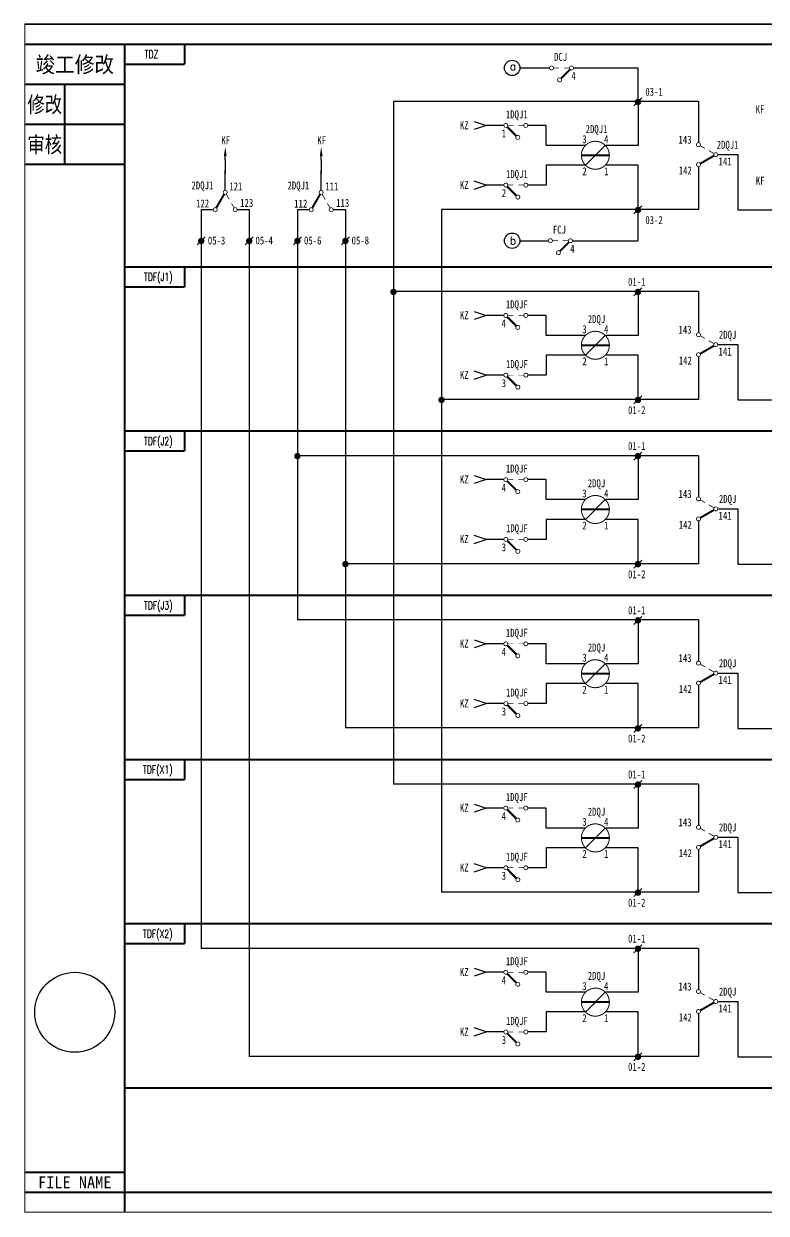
# Model space of a CAD drawing. Header units: millimetres. Extents: x -599 to 454, y -269 to 28.
# Drawn here: x -599.2 to -413.6, y -269.3 to 28 of the extents above; entities that cross this region are included whole.
import ezdxf
from ezdxf.enums import TextEntityAlignment as Align

# ---------------------------------------------------------------- set-up
doc = ezdxf.new("R2010")
doc.units = ezdxf.units.MM
doc.linetypes.add('DASHED', pattern=[0.75, 0.5, -0.25])
doc.layers.add('TIE', color=7, linetype='Continuous')
doc.styles.add('CHINESE', font='SimSun.ttf', dxfattribs={"width": 0.9})
doc.styles.add('HZ', font='txt.shx', dxfattribs={"width": 0.7, "bigfont": 'hztxt.shx'})
doc.styles.add('SHZTXT', font='txt.shx', dxfattribs={"height": 2.5159, "bigfont": 'HZTXT.shx'})

# ---------------------------------------------------------------- blocks, each defined once
blk = doc.blocks.new('W54')
for p, q in [((0, 0), (3, 1)), ((3, -1), (0, 0))]:
    blk.add_line(p, q)
blk = doc.blocks.new('W55')
at = {"rotation": 180}
blk.add_blockref('W54', (0, 0), dxfattribs=at)
blk = doc.blocks.new('144')
at = {"const_width": 0.2}
for points in [[(1, 0, -1), (0, 0, -1)], [(6, 0, -1), (5, 0, -1)], [(4, -3, -1), (3, -3, -1)]]:
    blk.add_lwpolyline(points, format="xyb", close=True, dxfattribs=at)
for points, const_width in [([(2.4, 0), (1, 0)], 0.15), ([(5, 0), (3.6, 0)], 0.15), ([(0.85, -0.35), (3.15, -2.65)], 0.5)]:
    blk.add_lwpolyline(points, dxfattribs=dict(const_width=const_width))
blk.add_lwpolyline([(5.5, -1.3, 0, 0, 0), (5.5, -2.3, 0.8, 0, 0), (5.5, -4.5, 0, 0, 0)], format="xyseb")
at = {"width": 0.8}
for tag, p in [('RELAY', (3, 2.2)), ('0', (0, -2))]:
    blk.add_attdef(tag, text='', height=2, dxfattribs=at).set_placement(p, align=Align.MIDDLE)
blk = doc.blocks.new('W21')
blk.add_line((-1, -1), (1, 1))
at = {"const_width": 0.8}
blk.add_lwpolyline([(-0.4, 0, 1), (0.4, 0, 1)], format="xyb", close=True, dxfattribs=at)
blk = doc.blocks.new('W52')
blk.add_lwpolyline([(0, -3.3, 0, 0.7, 0), (0, -1, 0.7, 0.7, 0)], format="xyseb")
blk.add_lwpolyline([(0, 0), (0, -1)])

msp = doc.modelspace()

# ---------------------------------------------------------------- linework, layer by layer
at = {"color": 0}
for p, q in [((-598.97, 27.93), (223.48, 27.93)), ((-598.97, 27.93), (223.48, 27.93)), ((223.48, 27.93), (-598.97, 27.93)), ((-430.52, 8.6), (-506.78, 8.6)), ((-506.78, 8.6), (-506.78, -162.06)), ((-458.78, -7.31), (-453.83, -2.36)), ((-548.84, -6.01), (-548.84, -9.45)), ((-548.84, -8.59), (-548.84, -9.45)), ((-524.85, -6.03), (-524.85, -9.47)), ((-524.85, -8.62), (-524.85, -9.47)), ((-430.52, -18.4), (-494.76, -18.4)), ((-494.76, -18.4), (-494.76, -189.06)), ((-430.52, -38.91), (-506.78, -38.91)), ((-458.78, -54.82), (-453.83, -49.87)), ((-430.52, -65.91), (-494.76, -65.91)), ((-430.52, -79.96), (-530.81, -79.96)), ((-458.78, -95.87), (-453.83, -90.92)), ((-430.52, -106.96), (-518.8, -106.96)), ((-430.52, -121.01), (-530.81, -121.01)), ((-458.78, -136.92), (-453.83, -131.97)), ((-430.52, -148.01), (-518.8, -148.01)), ((-430.52, -162.06), (-506.78, -162.06)), ((-458.78, -177.97), (-453.83, -173.02)), ((-430.52, -189.06), (-494.76, -189.06)), ((-430.52, -203.11), (-554.85, -203.11)), ((-458.78, -219.02), (-453.83, -214.07)), ((-430.52, -230.11), (-542.83, -230.11))]:
    msp.add_line(p, q, dxfattribs=at)
at = {"color": 0, "linetype": 'Continuous'}
for p, q in [((-475.18, 17), (-467.72, 17)), ((-475.18, 17), (-468.43, 17)), ((-461.76, 17), (-445.65, 17)), ((-445.65, 17), (-445.65, 8.9)), ((-445.59, 8.63), (-445.59, -2.37)), ((-430.52, 8.6), (-430.52, -1.58)), ((-479.24, 2.63), (-483.59, 2.63)), ((-468.59, 2.63), (-473.2, 2.63)), ((-468.59, -2.37), (-468.59, 2.63)), ((-458.66, -2.37), (-468.59, -2.37)), ((-445.59, -2.37), (-453.71, -2.37)), ((-425.69, -4.67), (-420.69, -4.67)), ((-420.69, -4.67), (-420.69, -18.5)), ((-548.84, -13.59), (-548.84, -8.59)), ((-524.85, -13.62), (-524.85, -8.62)), ((-458.66, -7.3), (-468.59, -7.3)), ((-468.59, -7.3), (-468.59, -12.3)), ((-445.59, -7.3), (-453.71, -7.3)), ((-445.59, -18.3), (-445.59, -7.3)), ((-430.52, -7.7), (-430.52, -18.4)), ((-479.16, -12.3), (-483.59, -12.3)), ((-468.59, -12.3), (-473.28, -12.3)), ((-554.85, -18.43), (-551.93, -18.43)), ((-554.85, -18.43), (-554.85, -203.11)), ((-545.81, -18.43), (-542.83, -18.43)), ((-542.83, -18.43), (-542.83, -230.11)), ((-530.81, -18.43), (-530.81, -121.01)), ((-530.81, -18.43), (-527.9, -18.43)), ((-521.78, -18.43), (-518.8, -18.43)), ((-518.8, -18.43), (-518.8, -148.01)), ((-506.78, -18.43), (-506.78, -121.01)), ((-445.65, -18.1), (-445.65, -26.19)), ((-420.69, -18.5), (-360.54, -18.5)), ((-475.18, -26.2), (-468.01, -26.2)), ((-462.05, -26.2), (-445.69, -26.2)), ((-445.59, -38.88), (-445.59, -49.88)), ((-430.52, -38.91), (-430.52, -49.08)), ((-479.24, -44.88), (-483.59, -44.88)), ((-468.59, -44.88), (-473.2, -44.88)), ((-468.59, -49.88), (-468.59, -44.88)), ((-458.66, -49.88), (-468.59, -49.88)), ((-445.59, -49.88), (-453.71, -49.88)), ((-425.69, -52.18), (-420.69, -52.18)), ((-420.69, -52.18), (-420.69, -66.01)), ((-468.59, -54.81), (-468.59, -59.81)), ((-458.66, -54.81), (-468.59, -54.81)), ((-445.59, -54.81), (-453.71, -54.81)), ((-445.59, -65.81), (-445.59, -54.81)), ((-430.52, -55.21), (-430.52, -65.91)), ((-479.16, -59.81), (-483.59, -59.81)), ((-468.59, -59.81), (-473.28, -59.81)), ((-420.69, -66.01), (-360.54, -66.01)), ((-445.59, -79.93), (-445.59, -90.93)), ((-430.52, -79.96), (-430.52, -90.13)), ((-479.24, -85.93), (-483.59, -85.93)), ((-468.59, -85.93), (-473.2, -85.93)), ((-468.59, -90.93), (-468.59, -85.93)), ((-458.66, -90.93), (-468.59, -90.93)), ((-445.59, -90.93), (-453.71, -90.93)), ((-425.69, -93.23), (-420.69, -93.23)), ((-420.69, -93.23), (-420.69, -107.06)), ((-458.66, -95.86), (-468.59, -95.86)), ((-468.59, -95.86), (-468.59, -100.86)), ((-445.59, -95.86), (-453.71, -95.86)), ((-445.59, -106.86), (-445.59, -95.86)), ((-430.52, -96.26), (-430.52, -106.96)), ((-479.16, -100.86), (-483.59, -100.86)), ((-468.59, -100.86), (-473.28, -100.86)), ((-420.69, -107.06), (-360.54, -107.06)), ((-445.59, -120.98), (-445.59, -131.98)), ((-430.52, -121.01), (-430.52, -131.19)), ((-479.24, -126.98), (-483.59, -126.98)), ((-468.59, -126.98), (-473.2, -126.98)), ((-468.59, -131.98), (-468.59, -126.98)), ((-458.66, -131.98), (-468.59, -131.98)), ((-445.59, -131.98), (-453.71, -131.98)), ((-425.69, -134.28), (-420.69, -134.28)), ((-420.69, -134.28), (-420.69, -148.11)), ((-468.59, -136.91), (-468.59, -141.91)), ((-458.66, -136.91), (-468.59, -136.91)), ((-445.59, -136.91), (-453.71, -136.91)), ((-445.59, -147.91), (-445.59, -136.91)), ((-430.52, -137.31), (-430.52, -148.01)), ((-479.16, -141.91), (-483.59, -141.91)), ((-468.59, -141.91), (-473.28, -141.91)), ((-420.69, -148.11), (-360.54, -148.11)), ((-445.59, -162.03), (-445.59, -173.03)), ((-430.52, -162.06), (-430.52, -172.24)), ((-479.24, -168.03), (-483.59, -168.03)), ((-468.59, -168.03), (-473.2, -168.03)), ((-468.59, -173.03), (-468.59, -168.03)), ((-458.66, -173.03), (-468.59, -173.03)), ((-445.59, -173.03), (-453.71, -173.03)), ((-425.69, -175.33), (-420.69, -175.33)), ((-420.69, -175.33), (-420.69, -189.16)), ((-468.59, -177.96), (-468.59, -182.96)), ((-458.66, -177.96), (-468.59, -177.96)), ((-445.59, -177.96), (-453.71, -177.96)), ((-445.59, -188.96), (-445.59, -177.96)), ((-430.52, -178.36), (-430.52, -189.06)), ((-479.16, -182.96), (-483.59, -182.96)), ((-468.59, -182.96), (-473.28, -182.96)), ((-420.69, -189.16), (-360.54, -189.16)), ((-445.59, -203.08), (-445.59, -214.08)), ((-430.52, -203.11), (-430.52, -213.29)), ((-479.24, -209.08), (-483.59, -209.08)), ((-468.59, -209.08), (-473.2, -209.08)), ((-468.59, -214.08), (-468.59, -209.08)), ((-458.66, -214.08), (-468.59, -214.08)), ((-445.59, -214.08), (-453.71, -214.08)), ((-425.69, -216.38), (-420.69, -216.38)), ((-420.69, -216.38), (-420.69, -230.21)), ((-458.66, -219.01), (-468.59, -219.01)), ((-468.59, -219.01), (-468.59, -224.01)), ((-445.59, -219.01), (-453.71, -219.01)), ((-445.59, -230.01), (-445.59, -219.01)), ((-430.52, -219.41), (-430.52, -230.11)), ((-479.16, -224.01), (-483.59, -224.01)), ((-468.59, -224.01), (-473.28, -224.01)), ((-420.69, -230.21), (-360.54, -230.21))]:
    msp.add_line(p, q, dxfattribs=at)
at = {"color": 0, "const_width": 0.2}
msp.add_lwpolyline([(-598.97, -269.07), (453.48, -269.07), (453.48, 27.93), (-598.97, 27.93)], close=True, dxfattribs=at)
at = {"color": 0}
for points in [[(-598.97, 22.93, 0.5, 0.5, 0), (-573.97, 22.93, 0.5, 0.5, 0)], [(-558.97, 22.93, 0.5, 0.5, 0), (-558.97, 17.93, 0.5, 0.5, 0)], [(-598.97, 12.93, 0.5, 0.5, 0), (-573.97, 12.93, 0.5, 0.5, 0)], [(-588.97, -7.07, 0.5, 0.5, 0), (-588.97, 12.93, 0.5, 0.5, 0)], [(-598.97, 2.93, 0.5, 0.5, 0), (-573.97, 2.93, 0.5, 0.5, 0)], [(-430.09, -6.93, 0.5, 0.5, 0), (-426.62, -4.93, 0.5, 0.5, 0)], [(-598.97, -7.07, 0.5, 0.5, 0), (-573.97, -7.07, 0.5, 0.5, 0)], [(-551.1, -17.99, 0.5, 0.5, 0), (-549.1, -14.53, 0.5, 0.5, 0)], [(-527.11, -18.02, 0.5, 0.5, 0), (-525.11, -14.55, 0.5, 0.5, 0)], [(-558.97, -32.73, 0.5, 0.5, 0), (-558.97, -37.73, 0.5, 0.5, 0)], [(-430.09, -54.44, 0.5, 0.5, 0), (-426.62, -52.44, 0.5, 0.5, 0)], [(-558.97, -73.78, 0.5, 0.5, 0), (-558.97, -78.78, 0.5, 0.5, 0)], [(-430.09, -95.49, 0.5, 0.5, 0), (-426.62, -93.49, 0.5, 0.5, 0)], [(-558.97, -114.84, 0.5, 0.5, 0), (-558.97, -119.84, 0.5, 0.5, 0)], [(-430.09, -136.54, 0.5, 0.5, 0), (-426.62, -134.54, 0.5, 0.5, 0)], [(-558.97, -155.89, 0.5, 0.5, 0), (-558.97, -160.89, 0.5, 0.5, 0)], [(-430.09, -177.59, 0.5, 0.5, 0), (-426.62, -175.59, 0.5, 0.5, 0)], [(-558.97, -196.94, 0.5, 0.5, 0), (-558.97, -201.94, 0.5, 0.5, 0)], [(-430.09, -218.64, 0.5, 0.5, 0), (-426.62, -216.64, 0.5, 0.5, 0)], [(-598.97, -259.07, 0.5, 0.5, 0), (-573.97, -259.07, 0.5, 0.5, 0)]]:
    msp.add_lwpolyline(points, format="xyseb", dxfattribs=at)
for points in [[(-573.97, -264.07, 0.5, 0.5, 0), (448.48, -264.07, 0.5, 0.5, 0), (448.48, 22.93, 0.5, 0.5, 0), (-573.97, 22.93, 0.5, 0.5, 0)], [(-431.02, -2.18, 0.2, 0.2, -1), (-430.02, -2.18, 0.2, 0.2, -1)], [(-426.69, -4.68, 0.2, 0.2, -1), (-425.69, -4.68, 0.2, 0.2, -1)], [(-431.02, -7.18, 0.2, 0.2, -1), (-430.02, -7.18, 0.2, 0.2, -1)], [(-548.85, -14.6, 0.2, 0.2, 1), (-548.85, -13.6, 0.2, 0.2, 1)], [(-524.86, -14.62, 0.2, 0.2, 1), (-524.86, -13.62, 0.2, 0.2, 1)], [(-551.35, -18.93, 0.2, 0.2, 1), (-551.35, -17.93, 0.2, 0.2, 1)], [(-546.35, -18.93, 0.2, 0.2, 1), (-546.35, -17.93, 0.2, 0.2, 1)], [(-527.36, -18.95, 0.2, 0.2, 1), (-527.36, -17.95, 0.2, 0.2, 1)], [(-522.36, -18.95, 0.2, 0.2, 1), (-522.36, -17.95, 0.2, 0.2, 1)], [(-431.02, -49.69, 0.2, 0.2, -1), (-430.02, -49.69, 0.2, 0.2, -1)], [(-426.69, -52.19, 0.2, 0.2, -1), (-425.69, -52.19, 0.2, 0.2, -1)], [(-431.02, -54.69, 0.2, 0.2, -1), (-430.02, -54.69, 0.2, 0.2, -1)], [(-431.02, -90.74, 0.2, 0.2, -1), (-430.02, -90.74, 0.2, 0.2, -1)], [(-431.02, -95.74, 0.2, 0.2, -1), (-430.02, -95.74, 0.2, 0.2, -1)], [(-426.69, -93.24, 0.2, 0.2, -1), (-425.69, -93.24, 0.2, 0.2, -1)], [(-431.02, -131.79, 0.2, 0.2, -1), (-430.02, -131.79, 0.2, 0.2, -1)], [(-426.69, -134.29, 0.2, 0.2, -1), (-425.69, -134.29, 0.2, 0.2, -1)], [(-431.02, -136.79, 0.2, 0.2, -1), (-430.02, -136.79, 0.2, 0.2, -1)], [(-431.02, -172.84, 0.2, 0.2, -1), (-430.02, -172.84, 0.2, 0.2, -1)], [(-426.69, -175.34, 0.2, 0.2, -1), (-425.69, -175.34, 0.2, 0.2, -1)], [(-431.02, -177.84, 0.2, 0.2, -1), (-430.02, -177.84, 0.2, 0.2, -1)], [(-431.02, -213.89, 0.2, 0.2, -1), (-430.02, -213.89, 0.2, 0.2, -1)], [(-426.69, -216.39, 0.2, 0.2, -1), (-425.69, -216.39, 0.2, 0.2, -1)], [(-431.02, -218.89, 0.2, 0.2, -1), (-430.02, -218.89, 0.2, 0.2, -1)]]:
    msp.add_lwpolyline(points, format="xyseb", close=True, dxfattribs=at)
at = {"color": 0, "linetype": 'ByBlock', "const_width": 0.5}
msp.add_lwpolyline([(-573.97, 22.93), (-573.97, -237.99)], dxfattribs=at)
at = {"color": 0}
for points, const_width in [([(-185.6, 22.93), (-573.97, 22.93)], 0.5), ([(-558.97, 17.93), (-573.97, 17.93), (-573.97, 22.93), (-557.9, 22.93)], 0.5), ([(-430.09, -2.43), (-428.91, -3.11)], 0.2), ([(-459.8, -4.84), (-452.8, -4.84)], 0.5), ([(-427.96, -3.66), (-426.62, -4.43)], 0.2), ([(-547.83, -15.87), (-548.6, -14.53)], 0.2), ([(-523.84, -15.89), (-524.61, -14.55)], 0.2), ([(-546.6, -17.99), (-547.28, -16.82)], 0.2), ([(-522.61, -18.02), (-523.29, -16.84)], 0.2), ([(-216.19, -32.73), (-573.97, -32.73)], 0.5), ([(-558.97, -37.73), (-573.97, -37.73), (-573.97, -32.73), (-557.9, -32.73)], 0.5), ([(-430.09, -49.94), (-428.91, -50.62)], 0.2), ([(-459.8, -52.34), (-452.8, -52.34)], 0.5), ([(-427.96, -51.17), (-426.62, -51.94)], 0.2), ([(-216.19, -73.78), (-573.97, -73.78)], 0.5), ([(-558.97, -78.78), (-573.97, -78.78), (-573.97, -73.78), (-557.9, -73.78)], 0.5), ([(-430.09, -90.99), (-428.91, -91.67)], 0.2), ([(-427.96, -92.22), (-426.62, -92.99)], 0.2), ([(-459.8, -93.39), (-452.8, -93.39)], 0.5), ([(-216.19, -114.84), (-573.97, -114.84)], 0.5), ([(-216.19, -114.84), (-573.97, -114.84)], 0.5), ([(-558.97, -119.84), (-573.97, -119.84), (-573.97, -114.84), (-557.9, -114.84)], 0.5), ([(-430.09, -132.04), (-428.91, -132.72)], 0.2), ([(-427.96, -133.27), (-426.62, -134.04)], 0.2), ([(-459.8, -134.44), (-452.8, -134.44)], 0.5), ([(-216.19, -155.89), (-573.97, -155.89)], 0.5), ([(-216.19, -155.89), (-573.97, -155.89)], 0.5), ([(-558.97, -160.89), (-573.97, -160.89), (-573.97, -155.89), (-557.9, -155.89)], 0.5), ([(-459.8, -175.49), (-452.8, -175.49)], 0.5), ([(-430.09, -173.09), (-428.91, -173.77)], 0.2), ([(-427.96, -174.32), (-426.62, -175.09)], 0.2), ([(-185.6, -196.94), (-573.97, -196.94)], 0.5), ([(-216.19, -196.94), (-573.97, -196.94)], 0.5), ([(-558.97, -201.94), (-573.97, -201.94), (-573.97, -196.94), (-557.9, -196.94)], 0.5), ([(-430.09, -214.14), (-428.91, -214.82)], 0.2), ([(-459.8, -216.55), (-452.8, -216.55)], 0.5), ([(-427.96, -215.37), (-426.62, -216.14)], 0.2), ([(-4.39, -237.99), (-573.97, -237.99)], 0.5), ([(-573.97, -269.07), (-573.97, -264.07), (-598.97, -264.07)], 0.5)]:
    msp.add_lwpolyline(points, dxfattribs=dict(at, const_width=const_width))
at = {"color": 0, "linetype": 'Continuous'}
msp.add_lwpolyline([(-573.97, 7.49, 0.3, 0.3, 0), (-573.97, 12.68, 0.3, 0.3, 0)], format="xyseb", dxfattribs=at)
at = {"color": 0}
for points, const_width in [([(-459.8, -4.84, 1), (-452.8, -4.84, 1)], 0.25), ([(-507.18, -39, 1), (-506.38, -39, 1)], 0.8), ([(-459.8, -52.34, 1), (-452.8, -52.34, 1)], 0.25), ([(-495.16, -66, 1), (-494.36, -66, 1)], 0.8), ([(-531.21, -80.05, 1), (-530.41, -80.05, 1)], 0.8), ([(-459.8, -93.39, 1), (-452.8, -93.39, 1)], 0.25), ([(-519.2, -107.05, 1), (-518.4, -107.05, 1)], 0.8), ([(-459.8, -134.44, 1), (-452.8, -134.44, 1)], 0.25), ([(-459.8, -175.49, 1), (-452.8, -175.49, 1)], 0.25), ([(-459.8, -216.55, 1), (-452.8, -216.55, 1)], 0.25)]:
    msp.add_lwpolyline(points, format="xyb", close=True, dxfattribs=dict(at, const_width=const_width))
for centre, radius in [((-477.11, 17), 1.93), ((-477.11, -26.2), 1.93), ((-586.47, -219.07), 10)]:
    msp.add_circle(centre, radius, dxfattribs=at)

# ---------------------------------------------------------------- block references
at = {"color": 0, "linetype": 'DASHED', "xscale": -1}
for p in [(-461.76, 17), (-462.05, -26.2)]:
    msp.add_blockref('144', p, dxfattribs=at)
at = {"color": 0}
for name, p in [('W21', (-445.65, 8.5)), ('W55', (-483.59, 2.63)), ('W21', (-445.65, -18.5)), ('W21', (-554.85, -26.26)), ('W21', (-542.83, -26.26)), ('W21', (-530.81, -26.26)), ('W21', (-518.8, -26.26)), ('W21', (-445.65, -39)), ('W55', (-483.59, -44.88)), ('W21', (-445.65, -66)), ('W21', (-445.65, -80.05)), ('W55', (-483.59, -85.93)), ('W21', (-445.65, -107.05)), ('W21', (-445.65, -121.1)), ('W55', (-483.59, -126.98)), ('W21', (-445.65, -148.1)), ('W21', (-445.65, -162.16)), ('W55', (-483.59, -168.03)), ('W21', (-445.65, -189.16)), ('W21', (-445.65, -203.21)), ('W55', (-483.59, -209.08)), ('W21', (-445.65, -230.21))]:
    msp.add_blockref(name, p, dxfattribs=at)
at = {"color": 0, "linetype": 'DASHED'}
for p in [(-479.2, 2.63), (-479.18, -12.3), (-479.2, -44.88), (-479.18, -59.81), (-479.2, -85.93), (-479.18, -100.86), (-479.2, -126.98), (-479.18, -141.91), (-479.2, -168.03), (-479.18, -182.96), (-479.2, -209.08), (-479.18, -224.01)]:
    msp.add_blockref('144', p, dxfattribs=at)
at = {"color": 0, "xscale": -1, "rotation": 180}
for name, p in [('W52', (-548.84, -6.01)), ('W52', (-524.85, -6.03)), ('W55', (-483.59, -12.3)), ('W55', (-483.59, -59.81)), ('W55', (-483.59, -100.86)), ('W55', (-483.59, -141.91)), ('W55', (-483.59, -182.96)), ('W55', (-483.59, -224.01))]:
    msp.add_blockref(name, p, dxfattribs=at)

# ---------------------------------------------------------------- texts
at = {"color": 7, "linetype": 'Continuous', "style": 'HZ', "width": 0.7}
for s, p in [('TDZ', (-565.56, 19.41)), ('TDF(J1)', (-562.02, -36.25)), ('TDF(J2)', (-562.02, -77.3)), ('TDF(J3)', (-562.02, -118.36)), ('TDF(X1)', (-562.02, -159.41)), ('TDF(X2)', (-562.02, -200.46))]:
    msp.add_text(s, height=2, dxfattribs=at).set_placement(p, align=Align.RIGHT)
at = {"color": 7, "style": 'CHINESE'}
for s, width, p in [('竣工修改', 0.9, (-586.47, 17.93)), ('修改', 0.8, (-593.97, 7.93)), ('审核', 0.8, (-593.97, -2.07))]:
    msp.add_text(s, height=4, dxfattribs=dict(at, width=width)).set_placement(p, align=Align.MIDDLE)
at = {"color": 7, "linetype": 'Continuous', "style": 'SHZTXT'}
for s, p in [('a', (-477.73, 16.43)), ('b', (-477.73, -27.17))]:
    msp.add_text(s, height=2, dxfattribs=at).set_placement(p)
at = {"color": 7, "width": 0.8}
for s, p in [('03-1', (-441.63, 11.03)), ('3    4', (-456.3, -0.84)), ('2    1', (-456.3, -8.84)), ('03-2', (-441.63, -21.04)), ('01-1', (-445.95, -36.48)), ('3    4', (-456.3, -48.34)), ('2    1', (-456.3, -56.34)), ('01-2', (-445.95, -68.55)), ('01-1', (-445.95, -77.53)), ('3    4', (-456.3, -89.39)), ('2    1', (-456.3, -97.39)), ('01-2', (-445.95, -109.6)), ('01-1', (-445.95, -118.58)), ('3    4', (-456.3, -130.44)), ('2    1', (-456.3, -138.44)), ('01-2', (-445.95, -150.65)), ('01-1', (-445.95, -159.63)), ('3    4', (-456.3, -171.49)), ('2    1', (-456.3, -179.49)), ('01-2', (-445.95, -191.7)), ('01-1', (-445.95, -200.68)), ('3    4', (-456.3, -212.55)), ('2    1', (-456.3, -220.55)), ('01-2', (-445.95, -232.75))]:
    msp.add_text(s, height=2, dxfattribs=at).set_placement(p, align=Align.MIDDLE)
for s, p in [('143', (-435.51, -1.93)), ('141', (-425.5, -7.39)), ('142', (-435.44, -9.64)), ('121', (-547.82, -13.61)), ('111', (-523.83, -13.63)), ('122', (-556.15, -17.89)), ('123', (-545.11, -17.73)), ('112', (-531.6, -17.92)), ('113', (-521.11, -17.75)), ('05-3', (-553.19, -27.14)), ('05-4', (-541.29, -27.12)), ('05-6', (-529.15, -27.14)), ('05-8', (-517.25, -27.12)), ('143', (-435.51, -49.44)), ('141', (-425.5, -54.9)), ('142', (-435.44, -57.15)), ('143', (-435.51, -90.49)), ('141', (-425.5, -95.95)), ('142', (-435.44, -98.2)), ('143', (-435.51, -131.54)), ('141', (-425.5, -137)), ('142', (-435.44, -139.25)), ('143', (-435.51, -172.59)), ('142', (-435.44, -180.3)), ('141', (-425.5, -178.05)), ('143', (-435.51, -213.64)), ('142', (-435.44, -221.35)), ('141', (-425.5, -219.1))]:
    msp.add_text(s, height=2, dxfattribs=at).set_placement(p)
at = {"color": 7, "style": 'CHINESE'}
msp.add_text('FILE NAME', height=3, dxfattribs=at).set_placement((-586.47, -261.57), align=Align.MIDDLE)
at = {"color": 0, "width": 0.8}
for tag, text, p in [('4', '4', (-461.76, 15)), ('1', '4', (-479.2, 0.63)), ('2', '2', (-479.18, -14.3)), ('4', '4', (-462.05, -28.2)), ('4', '4', (-479.2, -46.88)), ('3', '4', (-479.18, -61.81)), ('4', '4', (-479.2, -87.93)), ('3', '4', (-479.18, -102.86)), ('4', '4', (-479.2, -128.98)), ('3', '4', (-479.18, -143.91)), ('4', '4', (-479.2, -170.03)), ('3', '4', (-479.18, -184.96)), ('4', '4', (-479.2, -211.08)), ('3', '4', (-479.18, -226.01))]:
    msp.add_attdef(tag, text=text, height=2, dxfattribs=at).set_placement(p, align=Align.MIDDLE)
at = {"layer": 'TIE', "color": 7, "width": 0.8}
for s, p in [('DCJ', (-465.01, 18.77)), ('1DQJ1', (-475.95, 4.39)), ('2DQJ1', (-456.02, 0.72)), ('2DQJ1', (-423.24, -3.21)), ('1DQJ1', (-475.93, -10.54)), ('FCJ', (-465.3, -24.43)), ('1DQJF', (-475.95, -43.11)), ('2DQJ', (-456.02, -46.79)), ('2DQJ', (-423.24, -50.71)), ('1DQJF', (-475.93, -58.04)), ('1DQJF', (-475.95, -84.16)), ('2DQJ', (-456.02, -87.84)), ('2DQJ', (-423.24, -91.76)), ('1DQJF', (-475.93, -99.09)), ('1DQJF', (-475.95, -125.21)), ('2DQJ', (-456.02, -128.89)), ('2DQJ', (-423.24, -132.82)), ('1DQJF', (-475.93, -140.15)), ('1DQJF', (-475.95, -166.27)), ('2DQJ', (-456.02, -169.94)), ('2DQJ', (-423.24, -173.87)), ('1DQJF', (-475.93, -181.2)), ('1DQJF', (-475.95, -207.32)), ('2DQJ', (-456.02, -210.99)), ('2DQJ', (-423.24, -214.92)), ('1DQJF', (-475.93, -222.25))]:
    msp.add_text(s, height=2, dxfattribs=at).set_placement(p, align=Align.CENTER)
for s, p in [('KF', (-416.23, 5.69)), ('KZ', (-490.17, 1.69)), ('KF', (-549.82, -2.07)), ('KF', (-525.83, -2.09)), ('2DQJ1', (-557.28, -13.36)), ('2DQJ1', (-533.28, -13.39)), ('KZ', (-490.17, -13.25)), ('KF', (-416.18, -12.19)), ('KZ', (-490.17, -45.82)), ('KZ', (-490.17, -60.75)), ('KZ', (-490.17, -86.87)), ('KZ', (-490.17, -101.8)), ('KZ', (-490.17, -127.92)), ('KZ', (-490.17, -142.86)), ('KZ', (-490.17, -168.97)), ('KZ', (-490.17, -183.91)), ('KZ', (-490.17, -210.02)), ('KZ', (-490.17, -224.96))]:
    msp.add_text(s, height=2, dxfattribs=at).set_placement(p)

doc.saveas('drawing.dxf')
